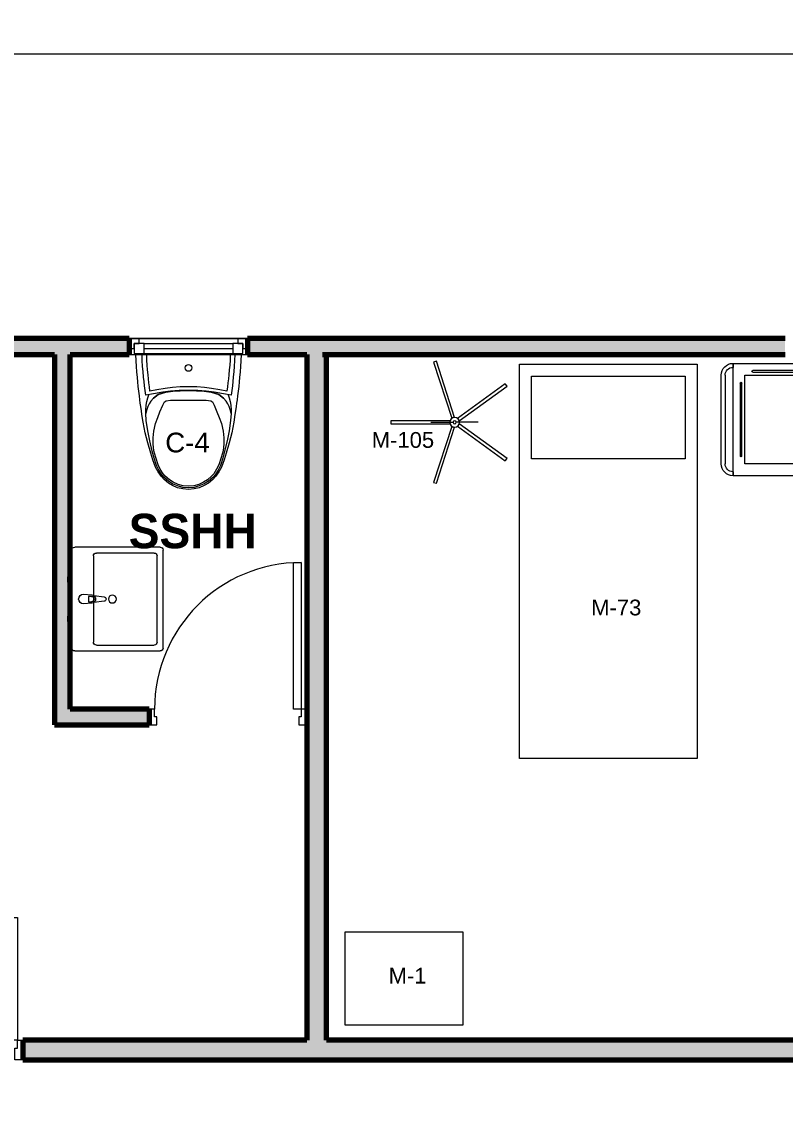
# Model space of a CAD drawing. Header units: metres. Extents: x 501.6 to 576.9, y -200.7 to -181.9.
# Drawn here: x 559.7 to 563.57, y -187.46 to -181.9 of the extents above; entities that cross this region are included whole.
import ezdxf
from ezdxf.enums import TextEntityAlignment as Align

# ---------------------------------------------------------------- set-up
doc = ezdxf.new("R2010")
doc.units = ezdxf.units.M
doc.header["$MEASUREMENT"] = 0
doc.set_wipeout_variables(frame=1)
doc.linetypes.add('Wipeout_Contour', pattern=[1, 0, -1])
for name, color, linetype in [('ARQ _ Cota - Parcial Exterior.Consultorio', 7, 'Continuous'), ('CER _ Estructura Metalica Tubo de FE LAC  21_2_X1_16_.Cerco', 7, 'Continuous'), ('EQP _ Sanitarios.Residencia', 7, 'Continuous'), ('Puertas ArchiCAD', 7, 'Continuous'), ('Structural - Bearing', 7, 'Continuous')]:
    doc.layers.add(name, color=color, linetype=linetype)
for name, color, linetype, lineweight, true_color in [('ARQ _ Cota - Parcial Exterior.Consultorio_Pluma_Nº__106', 171, 'Continuous', 15, 0xaaaaff), ('CER _ Estructura Metalica Tubo de FE LAC  21_2_X1_16_.Cerco_Pluma_Nº__75', 7, 'Continuous', 20, 0x405cbf), ('EQP _ Sanitarios.Residencia_Pluma_Nº__115', 7, 'Continuous', 13, 0xff66ff), ('EQUIPAMIENTO_Pluma_Nº__111', 7, 'Continuous', 15, 0xccccff), ('Interior - Furniture _Pluma_Nº__91', 171, 'Continuous', 13, 0xaaaaff), ('Structural - Bearing_Pluma_Nº__106', 171, 'Continuous', 15, 0xaaaaff), ('Ventanas ArchiCAD_Pluma_Nº__63', 7, 'Continuous', 20, 0xff9955)]:
    doc.layers.add(name, color=color, linetype=linetype, lineweight=lineweight, true_color=true_color)
for name, color, linetype, lineweight in [('ARQ _ Cota - Parcial Exterior.Consultorio_Pluma_Nº__15', 214, 'Continuous', 25), ('ARQ _ Cota - Parcial Exterior.Consultorio_Pluma_Nº__43', 5, 'Continuous', 0), ('Dibujo & Figuras_Pluma_Nº__15', 214, 'Continuous', 25), ('Puertas ArchiCAD_Pluma_Nº__2', 8, 'Continuous', 0), ('Puertas ArchiCAD_Pluma_Nº__23', 5, 'Continuous', 9), ('Puertas ArchiCAD_Pluma_Nº__27', 7, 'Continuous', 70), ('Puertas ArchiCAD_Pluma_Nº__3', 5, 'Continuous', 15), ('Structural - Bearing_Pluma_Nº__27', 7, 'Continuous', 70)]:
    doc.layers.add(name, color=color, linetype=linetype, lineweight=lineweight)
doc.layers.add('PDF2_Text', color=7, linetype='Continuous', true_color=0xff0080)
doc.styles.add('Estilo_Generado_1', font='swissel.ttf')
doc.styles.add('Estilo_Generado_2', font='GOTHICB.TTF')
doc.styles.add('PDF Arial', font='arial.ttf')
doc.dimstyles.new('Estilo_Generado__1', dxfattribs={"dimtxt": 0.2, "dimasz": 0.076, "dimexe": 0.18, "dimexo": 0.3, "dimgap": 0.09, "dimtad": 0, "dimtih": 1, "dimtoh": 1, "dimzin": 0, "dimdsep": 46, "dimtxsty": 'Estilo_Generado_2', "dimblk": 'ARROWHEAD_2', "dimblk1": 'ARROWHEAD_2', "dimblk2": 'ARROWHEAD_2', "dimcen": 0.09, "dimclrd": 171, "dimclre": 171, "dimclrt": 214, "dimazin": 0, "dimtfac": 1, "dimtdec": 4, "dimtmove": 0, "dimatfit": 3, "dimfxl": 1, "dimtolj": 1, "dimtzin": 0, "dimarcsym": 0})

# ---------------------------------------------------------------- blocks, each defined once
blk = doc.blocks.new('INODORO DE CERAMICA O LOZA VITRIFICADA DE TANQUE BAJO')
at = {"color": 254, "linetype": 'Wipeout_Contour', "lineweight": 0, "ltscale": 36.926827}
blk.add_wipeout([(0.5334, 0.6858), (0.5325, 0.6535), (0.5309, 0.6236), (0.5285, 0.597), (0.526, 0.5687), (0.5236, 0.5464), (0.5214, 0.5226), (0.519, 0.4991), (0.5158, 0.4754), (0.5131, 0.4552), (0.511, 0.4389), (0.5084, 0.4211), (0.5052, 0.3987), (0.5026, 0.3809), (0.4961, 0.3414), (0.4861, 0.2884), (0.4735, 0.2372), (0.4583, 0.1851), (0.4479, 0.1507), (0.4339, 0.1135), (0.4205, 0.0894), (0.4035, 0.0661), (0.3897, 0.0503), (0.3688, 0.0326), (0.3472, 0.0201), (0.3215, 0.0089), (0.2951, 0.0029), (0.2667, 0), (0.2383, 0.0029), (0.2119, 0.0089), (0.1862, 0.0201), (0.1646, 0.0326), (0.1437, 0.0503), (0.1299, 0.0661), (0.1129, 0.0894), (0.0995, 0.1135), (0.0855, 0.1507), (0.0751, 0.1851), (0.0599, 0.2372), (0.0473, 0.2884), (0.0373, 0.3414), (0.0308, 0.3809), (0.0282, 0.3987), (0.025, 0.4211), (0.0224, 0.4389), (0.0203, 0.4552), (0.0176, 0.4754), (0.0144, 0.4991), (0.012, 0.5226), (0.0098, 0.5464), (0.0074, 0.5687), (0.0049, 0.597), (0.0025, 0.6236), (0.0009, 0.6535), (0, 0.6858), (0.2667, 0.6858)], dxfattribs=at).dxf.layer = 'EQP _ Sanitarios.Residencia'
at = {"layer": 'EQP _ Sanitarios.Residencia_Pluma_Nº__115', "color": 211, "linetype": 'Continuous', "lineweight": 13, "true_color": 0xff66ff}
for p, q in [((0, 0.6858), (0.2667, 0.6858)), ((0.0009, 0.6535), (0, 0.6858)), ((0.2667, 0.6858), (0.5334, 0.6858)), ((0.5334, 0.6858), (0.5325, 0.6535)), ((0.0025, 0.6236), (0.0009, 0.6535)), ((0.0049, 0.597), (0.0025, 0.6236)), ((0.5309, 0.6236), (0.5285, 0.597)), ((0.5325, 0.6535), (0.5309, 0.6236)), ((0.0074, 0.5687), (0.0049, 0.597)), ((0.0098, 0.5464), (0.0074, 0.5687)), ((0.526, 0.5687), (0.5236, 0.5464)), ((0.5285, 0.597), (0.526, 0.5687)), ((0.012, 0.5226), (0.0098, 0.5464)), ((0.0144, 0.4991), (0.012, 0.5226)), ((0.5214, 0.5226), (0.519, 0.4991)), ((0.5236, 0.5464), (0.5214, 0.5226)), ((0.0176, 0.4754), (0.0144, 0.4991)), ((0.0203, 0.4552), (0.0176, 0.4754)), ((0.0224, 0.4389), (0.0203, 0.4552)), ((0.5131, 0.4552), (0.511, 0.4389)), ((0.5158, 0.4754), (0.5131, 0.4552)), ((0.519, 0.4991), (0.5158, 0.4754)), ((0.025, 0.4211), (0.0224, 0.4389)), ((0.0282, 0.3987), (0.025, 0.4211)), ((0.0308, 0.3809), (0.0282, 0.3987)), ((0.5052, 0.3987), (0.5026, 0.3809)), ((0.5084, 0.4211), (0.5052, 0.3987)), ((0.511, 0.4389), (0.5084, 0.4211)), ((0.0373, 0.3414), (0.0308, 0.3809)), ((0.0473, 0.2884), (0.0373, 0.3414)), ((0.4961, 0.3414), (0.4861, 0.2884)), ((0.5026, 0.3809), (0.4961, 0.3414)), ((0.0599, 0.2372), (0.0473, 0.2884)), ((0.4861, 0.2884), (0.4735, 0.2372)), ((0.0751, 0.1851), (0.0599, 0.2372)), ((0.4735, 0.2372), (0.4583, 0.1851)), ((0.0855, 0.1507), (0.0751, 0.1851)), ((0.4583, 0.1851), (0.4479, 0.1507)), ((0.0995, 0.1135), (0.0855, 0.1507)), ((0.1129, 0.0894), (0.0995, 0.1135)), ((0.4339, 0.1135), (0.4205, 0.0894)), ((0.4479, 0.1507), (0.4339, 0.1135)), ((0.1299, 0.0661), (0.1129, 0.0894)), ((0.1437, 0.0503), (0.1299, 0.0661)), ((0.4035, 0.0661), (0.3897, 0.0503)), ((0.4205, 0.0894), (0.4035, 0.0661)), ((0.1646, 0.0326), (0.1437, 0.0503)), ((0.1862, 0.0201), (0.1646, 0.0326)), ((0.2119, 0.0089), (0.1862, 0.0201)), ((0.2383, 0.0029), (0.2119, 0.0089)), ((0.2667, 0), (0.2383, 0.0029)), ((0.2951, 0.0029), (0.2667, 0)), ((0.3215, 0.0089), (0.2951, 0.0029)), ((0.3472, 0.0201), (0.3215, 0.0089)), ((0.3688, 0.0326), (0.3472, 0.0201)), ((0.3897, 0.0503), (0.3688, 0.0326))]:
    blk.add_line(p, q, dxfattribs=at)
at = {"color": 254, "linetype": 'Wipeout_Contour', "lineweight": 0, "ltscale": 31.805276}
blk.add_wipeout([(0.308, 0.5015), (0.346, 0.4985), (0.3813, 0.494), (0.4201, 0.4828), (0.4438, 0.4644), (0.4572, 0.4489), (0.4658, 0.4358), (0.4732, 0.421), (0.4797, 0.4018), (0.4829, 0.3861), (0.4806, 0.3506), (0.4724, 0.2976), (0.4626, 0.2464), (0.45, 0.1943), (0.4406, 0.1599), (0.4285, 0.1227), (0.4166, 0.0985), (0.4017, 0.0753), (0.3897, 0.0613), (0.3681, 0.0418), (0.3472, 0.0292), (0.3215, 0.0181), (0.2951, 0.0106), (0.2667, 0.0092), (0.2383, 0.0106), (0.2119, 0.0181), (0.1862, 0.0292), (0.1653, 0.0418), (0.1437, 0.0613), (0.1317, 0.0753), (0.1168, 0.0985), (0.1049, 0.1227), (0.0928, 0.1599), (0.0834, 0.1943), (0.0708, 0.2464), (0.061, 0.2976), (0.0528, 0.3506), (0.0505, 0.3861), (0.0537, 0.4018), (0.0602, 0.421), (0.0676, 0.4358), (0.0762, 0.4489), (0.0896, 0.4644), (0.1133, 0.4828), (0.1521, 0.494), (0.1874, 0.4985), (0.2254, 0.5015), (0.2667, 0.5023)], dxfattribs=at).dxf.layer = 'EQP _ Sanitarios.Residencia'
at = {"layer": 'EQP _ Sanitarios.Residencia_Pluma_Nº__115', "color": 211, "linetype": 'Continuous', "lineweight": 13, "true_color": 0xff66ff}
for p, q in [((0.1874, 0.4985), (0.2254, 0.5015)), ((0.2254, 0.5015), (0.2667, 0.5023)), ((0.2667, 0.5023), (0.308, 0.5015)), ((0.308, 0.5015), (0.346, 0.4985)), ((0.0676, 0.4358), (0.0762, 0.4489)), ((0.0762, 0.4489), (0.0896, 0.4644)), ((0.0896, 0.4644), (0.1133, 0.4828)), ((0.1133, 0.4828), (0.1521, 0.494)), ((0.1521, 0.494), (0.1874, 0.4985)), ((0.346, 0.4985), (0.3813, 0.494)), ((0.3813, 0.494), (0.4201, 0.4828)), ((0.4201, 0.4828), (0.4438, 0.4644)), ((0.4438, 0.4644), (0.4572, 0.4489)), ((0.4572, 0.4489), (0.4658, 0.4358)), ((0.0505, 0.3861), (0.0537, 0.4018)), ((0.0537, 0.4018), (0.0602, 0.421)), ((0.0602, 0.421), (0.0676, 0.4358)), ((0.4658, 0.4358), (0.4732, 0.421)), ((0.4732, 0.421), (0.4797, 0.4018)), ((0.4797, 0.4018), (0.4829, 0.3861)), ((0.0528, 0.3506), (0.0505, 0.3861)), ((0.061, 0.2976), (0.0528, 0.3506)), ((0.4806, 0.3506), (0.4724, 0.2976)), ((0.4829, 0.3861), (0.4806, 0.3506)), ((0.0708, 0.2464), (0.061, 0.2976)), ((0.4724, 0.2976), (0.4626, 0.2464)), ((0.0834, 0.1943), (0.0708, 0.2464)), ((0.4626, 0.2464), (0.45, 0.1943)), ((0.0928, 0.1599), (0.0834, 0.1943)), ((0.45, 0.1943), (0.4406, 0.1599)), ((0.1049, 0.1227), (0.0928, 0.1599)), ((0.1168, 0.0985), (0.1049, 0.1227)), ((0.4285, 0.1227), (0.4166, 0.0985)), ((0.4406, 0.1599), (0.4285, 0.1227)), ((0.1317, 0.0753), (0.1168, 0.0985)), ((0.1437, 0.0613), (0.1317, 0.0753)), ((0.1653, 0.0418), (0.1437, 0.0613)), ((0.3897, 0.0613), (0.3681, 0.0418)), ((0.4017, 0.0753), (0.3897, 0.0613)), ((0.4166, 0.0985), (0.4017, 0.0753)), ((0.1862, 0.0292), (0.1653, 0.0418)), ((0.2119, 0.0181), (0.1862, 0.0292)), ((0.2383, 0.0106), (0.2119, 0.0181)), ((0.2667, 0.0092), (0.2383, 0.0106)), ((0.2951, 0.0106), (0.2667, 0.0092)), ((0.3215, 0.0181), (0.2951, 0.0106)), ((0.3472, 0.0292), (0.3215, 0.0181)), ((0.3681, 0.0418), (0.3472, 0.0292))]:
    blk.add_line(p, q, dxfattribs=at)
at = {"color": 254, "linetype": 'Wipeout_Contour', "lineweight": 0, "ltscale": 25.740021}
blk.add_wipeout([(0.357, 0.4532), (0.3805, 0.4508), (0.3885, 0.4453), (0.397, 0.4276), (0.4113, 0.3938), (0.4227, 0.3654), (0.4337, 0.3351), (0.4429, 0.2969), (0.4462, 0.2627), (0.4458, 0.232), (0.4423, 0.1966), (0.4329, 0.1625), (0.4211, 0.1261), (0.4097, 0.103), (0.3954, 0.0806), (0.3841, 0.0675), (0.3635, 0.0489), (0.3437, 0.037), (0.319, 0.0262), (0.2939, 0.0191), (0.2667, 0.0178), (0.2395, 0.0191), (0.2144, 0.0262), (0.1897, 0.037), (0.1699, 0.0489), (0.1493, 0.0675), (0.138, 0.0806), (0.1237, 0.103), (0.1123, 0.1261), (0.1005, 0.1625), (0.0911, 0.1966), (0.0876, 0.232), (0.0872, 0.2627), (0.0905, 0.2969), (0.0997, 0.3351), (0.1107, 0.3654), (0.1221, 0.3938), (0.1364, 0.4276), (0.1449, 0.4453), (0.1529, 0.4508), (0.1764, 0.4532), (0.2667, 0.4532)], dxfattribs=at).dxf.layer = 'EQP _ Sanitarios.Residencia'
at = {"layer": 'EQP _ Sanitarios.Residencia_Pluma_Nº__115', "color": 211, "linetype": 'Continuous', "lineweight": 13, "true_color": 0xff66ff}
for p, q in [((0.1364, 0.4276), (0.1449, 0.4453)), ((0.1449, 0.4453), (0.1529, 0.4508)), ((0.1529, 0.4508), (0.1764, 0.4532)), ((0.1764, 0.4532), (0.2667, 0.4532)), ((0.2667, 0.4532), (0.357, 0.4532)), ((0.357, 0.4532), (0.3805, 0.4508)), ((0.3805, 0.4508), (0.3885, 0.4453)), ((0.3885, 0.4453), (0.397, 0.4276)), ((0.1107, 0.3654), (0.1221, 0.3938)), ((0.1221, 0.3938), (0.1364, 0.4276)), ((0.397, 0.4276), (0.4113, 0.3938)), ((0.4113, 0.3938), (0.4227, 0.3654)), ((0.0905, 0.2969), (0.0997, 0.3351)), ((0.0997, 0.3351), (0.1107, 0.3654)), ((0.4227, 0.3654), (0.4337, 0.3351)), ((0.4337, 0.3351), (0.4429, 0.2969)), ((0.0872, 0.2627), (0.0905, 0.2969)), ((0.4429, 0.2969), (0.4462, 0.2627)), ((0.0876, 0.232), (0.0872, 0.2627)), ((0.0911, 0.1966), (0.0876, 0.232)), ((0.4458, 0.232), (0.4423, 0.1966)), ((0.4462, 0.2627), (0.4458, 0.232)), ((0.1005, 0.1625), (0.0911, 0.1966)), ((0.4423, 0.1966), (0.4329, 0.1625)), ((0.1123, 0.1261), (0.1005, 0.1625)), ((0.1237, 0.103), (0.1123, 0.1261)), ((0.4211, 0.1261), (0.4097, 0.103)), ((0.4329, 0.1625), (0.4211, 0.1261)), ((0.138, 0.0806), (0.1237, 0.103)), ((0.1493, 0.0675), (0.138, 0.0806)), ((0.1699, 0.0489), (0.1493, 0.0675)), ((0.3841, 0.0675), (0.3635, 0.0489)), ((0.3954, 0.0806), (0.3841, 0.0675)), ((0.4097, 0.103), (0.3954, 0.0806)), ((0.1897, 0.037), (0.1699, 0.0489)), ((0.2144, 0.0262), (0.1897, 0.037)), ((0.2395, 0.0191), (0.2144, 0.0262)), ((0.2667, 0.0178), (0.2395, 0.0191)), ((0.2939, 0.0191), (0.2667, 0.0178)), ((0.319, 0.0262), (0.2939, 0.0191)), ((0.3437, 0.037), (0.319, 0.0262)), ((0.3635, 0.0489), (0.3437, 0.037))]:
    blk.add_line(p, q, dxfattribs=at)
at = {"layer": 'EQP _ Sanitarios.Residencia_Pluma_Nº__115', "color": 211, "linetype": 'Continuous', "lineweight": 13, "true_color": 0xff66ff, "style": 'Estilo_Generado_1'}
blk.add_attdef('DUMMY_19', text='', height=0.1, dxfattribs=at).set_placement((0.2616, 0.2387), align=Align.MIDDLE_CENTER)
at = {"color": 254, "linetype": 'Wipeout_Contour', "lineweight": 0, "ltscale": 28.372607}
blk.add_wipeout([(0.05, 0.4044), (0.0518, 0.4281), (0.0552, 0.4475), (0.0603, 0.4657), (0.0694, 0.489), (0.1052, 0.4953), (0.1481, 0.5026), (0.1845, 0.5077), (0.2239, 0.5109), (0.2667, 0.5121), (0.3095, 0.5109), (0.3489, 0.5077), (0.3853, 0.5026), (0.4282, 0.4953), (0.464, 0.489), (0.4731, 0.4657), (0.4782, 0.4475), (0.4816, 0.4281), (0.4834, 0.4044), (0.4829, 0.3861), (0.4797, 0.4018), (0.4732, 0.421), (0.4658, 0.4358), (0.4572, 0.4489), (0.4438, 0.4644), (0.4201, 0.4828), (0.3813, 0.494), (0.346, 0.4985), (0.308, 0.5015), (0.2667, 0.5023), (0.2254, 0.5015), (0.1874, 0.4985), (0.1521, 0.494), (0.1133, 0.4828), (0.0896, 0.4644), (0.0762, 0.4489), (0.0676, 0.4358), (0.0602, 0.421), (0.0537, 0.4018), (0.0505, 0.3861)], dxfattribs=at).dxf.layer = 'EQP _ Sanitarios.Residencia'
at = {"layer": 'EQP _ Sanitarios.Residencia_Pluma_Nº__115', "color": 211, "linetype": 'Continuous', "lineweight": 13, "true_color": 0xff66ff}
for p, q in [((0.1052, 0.4953), (0.1481, 0.5026)), ((0.1481, 0.5026), (0.1845, 0.5077)), ((0.1845, 0.5077), (0.2239, 0.5109)), ((0.2254, 0.5015), (0.1874, 0.4985)), ((0.2239, 0.5109), (0.2667, 0.5121)), ((0.2667, 0.5023), (0.2254, 0.5015)), ((0.2667, 0.5121), (0.3095, 0.5109)), ((0.308, 0.5015), (0.2667, 0.5023)), ((0.346, 0.4985), (0.308, 0.5015)), ((0.3095, 0.5109), (0.3489, 0.5077)), ((0.3489, 0.5077), (0.3853, 0.5026)), ((0.3853, 0.5026), (0.4282, 0.4953)), ((0.0518, 0.4281), (0.0552, 0.4475)), ((0.0552, 0.4475), (0.0603, 0.4657)), ((0.0603, 0.4657), (0.0694, 0.489)), ((0.0762, 0.4489), (0.0676, 0.4358)), ((0.0694, 0.489), (0.1052, 0.4953)), ((0.0896, 0.4644), (0.0762, 0.4489)), ((0.1133, 0.4828), (0.0896, 0.4644)), ((0.1521, 0.494), (0.1133, 0.4828)), ((0.1874, 0.4985), (0.1521, 0.494)), ((0.3813, 0.494), (0.346, 0.4985)), ((0.4201, 0.4828), (0.3813, 0.494)), ((0.4438, 0.4644), (0.4201, 0.4828)), ((0.4282, 0.4953), (0.464, 0.489)), ((0.4572, 0.4489), (0.4438, 0.4644)), ((0.4658, 0.4358), (0.4572, 0.4489)), ((0.464, 0.489), (0.4731, 0.4657)), ((0.4731, 0.4657), (0.4782, 0.4475)), ((0.4782, 0.4475), (0.4816, 0.4281)), ((0.05, 0.4044), (0.0518, 0.4281)), ((0.0505, 0.3861), (0.05, 0.4044)), ((0.0537, 0.4018), (0.0505, 0.3861)), ((0.0602, 0.421), (0.0537, 0.4018)), ((0.0676, 0.4358), (0.0602, 0.421)), ((0.4732, 0.421), (0.4658, 0.4358)), ((0.4797, 0.4018), (0.4732, 0.421)), ((0.4829, 0.3861), (0.4797, 0.4018)), ((0.4816, 0.4281), (0.4834, 0.4044)), ((0.4834, 0.4044), (0.4829, 0.3861))]:
    blk.add_line(p, q, dxfattribs=at)
at = {"color": 254, "linetype": 'Wipeout_Contour', "lineweight": 0, "ltscale": 16.461337}
blk.add_wipeout([(0.5018, 0.6858), (0.5009, 0.6542), (0.4993, 0.6248), (0.4968, 0.5987), (0.4942, 0.5708), (0.4917, 0.5489), (0.4895, 0.5255), (0.487, 0.5024), (0.4837, 0.4791), (0.4444, 0.4857), (0.3972, 0.4935), (0.3571, 0.4988), (0.3138, 0.5022), (0.2667, 0.5034), (0.2196, 0.5022), (0.1763, 0.4988), (0.1362, 0.4935), (0.089, 0.4857), (0.0497, 0.4791), (0.0464, 0.5024), (0.0439, 0.5255), (0.0417, 0.5489), (0.0392, 0.5708), (0.0366, 0.5987), (0.0341, 0.6248), (0.0325, 0.6542), (0.0316, 0.6858), (0.2667, 0.6858)], dxfattribs=at).dxf.layer = 'EQP _ Sanitarios.Residencia'
at = {"layer": 'EQP _ Sanitarios.Residencia_Pluma_Nº__115', "color": 211, "linetype": 'Continuous', "lineweight": 13, "true_color": 0xff66ff}
for p, q in [((0.0316, 0.6858), (0.2667, 0.6858)), ((0.0325, 0.6542), (0.0316, 0.6858)), ((0.2667, 0.6858), (0.5018, 0.6858)), ((0.5018, 0.6858), (0.5009, 0.6542)), ((0.0341, 0.6248), (0.0325, 0.6542)), ((0.0366, 0.5987), (0.0341, 0.6248)), ((0.4993, 0.6248), (0.4968, 0.5987)), ((0.5009, 0.6542), (0.4993, 0.6248)), ((0.0392, 0.5708), (0.0366, 0.5987)), ((0.0417, 0.5489), (0.0392, 0.5708)), ((0.4942, 0.5708), (0.4917, 0.5489)), ((0.4968, 0.5987), (0.4942, 0.5708)), ((0.0439, 0.5255), (0.0417, 0.5489)), ((0.0464, 0.5024), (0.0439, 0.5255)), ((0.0497, 0.4791), (0.0464, 0.5024)), ((0.2196, 0.5022), (0.1763, 0.4988)), ((0.2667, 0.5034), (0.2196, 0.5022)), ((0.3138, 0.5022), (0.2667, 0.5034)), ((0.3571, 0.4988), (0.3138, 0.5022)), ((0.487, 0.5024), (0.4837, 0.4791)), ((0.4895, 0.5255), (0.487, 0.5024)), ((0.4917, 0.5489), (0.4895, 0.5255)), ((0.089, 0.4857), (0.0497, 0.4791)), ((0.1362, 0.4935), (0.089, 0.4857)), ((0.1763, 0.4988), (0.1362, 0.4935)), ((0.3972, 0.4935), (0.3571, 0.4988)), ((0.4444, 0.4857), (0.3972, 0.4935)), ((0.4837, 0.4791), (0.4444, 0.4857))]:
    blk.add_line(p, q, dxfattribs=at)
at = {"color": 254, "linetype": 'Wipeout_Contour', "lineweight": 0, "ltscale": 16.726648}
blk.add_wipeout([(0.4783, 0.6858), (0.4775, 0.6573), (0.476, 0.6309), (0.4738, 0.6074), (0.4714, 0.5823), (0.4692, 0.5626), (0.4672, 0.5415), (0.465, 0.5207), (0.462, 0.4998), (0.4266, 0.5057), (0.3841, 0.5127), (0.3481, 0.5175), (0.3091, 0.5206), (0.2667, 0.5217), (0.2243, 0.5206), (0.1853, 0.5175), (0.1493, 0.5127), (0.1068, 0.5057), (0.0714, 0.4998), (0.0684, 0.5207), (0.0662, 0.5415), (0.0642, 0.5626), (0.062, 0.5823), (0.0596, 0.6074), (0.0574, 0.6309), (0.0559, 0.6573), (0.0551, 0.6858), (0.2667, 0.6858)], dxfattribs=at).dxf.layer = 'EQP _ Sanitarios.Residencia'
at = {"layer": 'EQP _ Sanitarios.Residencia_Pluma_Nº__115', "color": 211, "linetype": 'Continuous', "lineweight": 13, "true_color": 0xff66ff}
for p, q in [((0.0551, 0.6858), (0.2667, 0.6858)), ((0.0559, 0.6573), (0.0551, 0.6858)), ((0.2667, 0.6858), (0.4783, 0.6858)), ((0.4783, 0.6858), (0.4775, 0.6573)), ((0.0574, 0.6309), (0.0559, 0.6573)), ((0.0596, 0.6074), (0.0574, 0.6309)), ((0.476, 0.6309), (0.4738, 0.6074)), ((0.4775, 0.6573), (0.476, 0.6309)), ((0.062, 0.5823), (0.0596, 0.6074)), ((0.0642, 0.5626), (0.062, 0.5823)), ((0.0662, 0.5415), (0.0642, 0.5626)), ((0.4692, 0.5626), (0.4672, 0.5415)), ((0.4714, 0.5823), (0.4692, 0.5626)), ((0.4738, 0.6074), (0.4714, 0.5823)), ((0.0684, 0.5207), (0.0662, 0.5415)), ((0.0714, 0.4998), (0.0684, 0.5207)), ((0.1068, 0.5057), (0.0714, 0.4998)), ((0.1493, 0.5127), (0.1068, 0.5057)), ((0.1853, 0.5175), (0.1493, 0.5127)), ((0.2243, 0.5206), (0.1853, 0.5175)), ((0.2667, 0.5217), (0.2243, 0.5206)), ((0.3091, 0.5206), (0.2667, 0.5217)), ((0.3481, 0.5175), (0.3091, 0.5206)), ((0.3841, 0.5127), (0.3481, 0.5175)), ((0.4266, 0.5057), (0.3841, 0.5127)), ((0.462, 0.4998), (0.4266, 0.5057)), ((0.465, 0.5207), (0.462, 0.4998)), ((0.4672, 0.5415), (0.465, 0.5207))]:
    blk.add_line(p, q, dxfattribs=at)
blk.add_circle((0.2667, 0.6172), 0.0171, dxfattribs=at)
blk = doc.blocks.new('Muro_20', base_point=(575.7584, -183.5087))
at = {"layer": 'Structural - Bearing_Pluma_Nº__106', "linetype": 'Continuous', "lineweight": 0, "true_color": 0xbfbffe}
blk.add_hatch(color=254, dxfattribs=at).paths.add_polyline_path([(563.5749, -183.5087), (561.2284, -183.5087), (561.2284, -183.5887), (563.5749, -183.5887), (563.5749, -183.5387)])
at = {"layer": 'Structural - Bearing_Pluma_Nº__27', "color": 7, "linetype": 'Continuous', "lineweight": 70, "flags": 128}
for points in [[(563.5749, -183.5087), (561.2284, -183.5087)], [(561.2284, -183.5887), (563.5749, -183.5887)]]:
    blk.add_lwpolyline(points, dxfattribs=at)
blk = doc.blocks.new('Window 16')
at = {"layer": 'Ventanas ArchiCAD_Pluma_Nº__63', "color": 21, "linetype": 'Continuous', "lineweight": 20, "true_color": 0xff9955}
for p, q in [((-0.3, 0), (0.3, 0)), ((-0.25, 0), (-0.3, 0)), ((-0.3, 0), (-0.3, -0.05)), ((-0.25, -0.025), (-0.25, 0)), ((0.25, 0), (-0.25, 0)), ((0.3, 0), (0.25, 0)), ((0.25, 0), (0.25, -0.025)), ((0.3, 0), (0.3, -0.05)), ((-0.3, -0.05), (-0.275, -0.05)), ((-0.275, -0.05), (-0.275, -0.025)), ((-0.275, -0.025), (-0.25, -0.025)), ((-0.225, -0.025), (-0.275, -0.025)), ((-0.275, -0.025), (-0.275, -0.075)), ((-0.225, -0.025), (0.225, -0.025)), ((-0.225, -0.075), (-0.225, -0.025)), ((-0.225, -0.05), (0.225, -0.05)), ((0.275, -0.025), (0.225, -0.025)), ((0.225, -0.025), (0.225, -0.075)), ((0.25, -0.025), (0.275, -0.025)), ((0.275, -0.025), (0.275, -0.05)), ((0.275, -0.075), (0.275, -0.025)), ((0.275, -0.05), (0.3, -0.05)), ((-0.3, -0.08), (0.3, -0.08)), ((-0.275, -0.075), (-0.225, -0.075)), ((-0.225, -0.075), (0.225, -0.075)), ((-0.225, -0.075), (0.225, -0.075)), ((0.225, -0.075), (0.275, -0.075))]:
    blk.add_line(p, q, dxfattribs=at)
blk = doc.blocks.new('Muro_21', base_point=(561.2284, -183.5087))
at = {"layer": 'Structural - Bearing_Pluma_Nº__106', "linetype": 'Continuous', "lineweight": 0, "true_color": 0xbfbffe}
for points in [[(559.8684, -183.5087), (559.8684, -183.5887), (560.2484, -183.5887), (560.2484, -183.5587), (560.2484, -183.5087)], [(560.8484, -183.5087), (560.8484, -183.5587), (560.8484, -183.5887), (561.2284, -183.5887), (561.2284, -183.5087)]]:
    blk.add_hatch(color=254, dxfattribs=at).paths.add_polyline_path(points)
at = {"layer": 'Structural - Bearing_Pluma_Nº__27', "color": 7, "linetype": 'Continuous', "lineweight": 70}
for p, q in [((560.2484, -183.5087), (560.2484, -183.5587)), ((560.8484, -183.5087), (560.8484, -183.5587)), ((560.2484, -183.5587), (560.2484, -183.5887)), ((560.8484, -183.5587), (560.8484, -183.5887))]:
    blk.add_line(p, q, dxfattribs=at)
at = {"layer": 'Structural - Bearing_Pluma_Nº__27', "color": 7, "linetype": 'Continuous', "lineweight": 70, "flags": 128}
for points in [[(560.2484, -183.5087), (559.8684, -183.5087)], [(561.2284, -183.5087), (560.8484, -183.5087)], [(559.9484, -183.5887), (560.2484, -183.5887)], [(560.8484, -183.5887), (561.1484, -183.5887)]]:
    blk.add_lwpolyline(points, dxfattribs=at)
at = {"layer": 'Ventanas ArchiCAD_Pluma_Nº__63', "color": 21, "linetype": 'Continuous', "lineweight": 20, "true_color": 0xff9955}
blk.add_blockref('Window 16', (560.5484, -183.5087), dxfattribs=at)
blk = doc.blocks.new('Double Door 16_3')
at = {"layer": 'Puertas ArchiCAD_Pluma_Nº__2', "color": 8, "linetype": 'Continuous', "lineweight": 0}
for centre, start, end in [((-0.622, 0), 0, 90), ((0.622, 0), 90, 180)]:
    blk.add_arc(centre, 0.622, start, end, dxfattribs=at)
at = {"layer": 'Puertas ArchiCAD_Pluma_Nº__23', "color": 5, "linetype": 'Continuous', "lineweight": 9}
for p, q in [((-0.622, 0), (-0.65, 0)), ((-0.65, 0), (-0.65, -0.1)), ((-0.622, -0.04), (-0.622, 0)), ((0.65, 0), (0.622, 0)), ((0.622, 0), (0.622, -0.04)), ((0.65, -0.1), (0.65, 0)), ((-0.61, -0.04), (-0.622, -0.04)), ((-0.61, -0.1), (-0.61, -0.04)), ((0.622, -0.04), (0.61, -0.04)), ((0.61, -0.04), (0.61, -0.1)), ((-0.65, -0.1), (-0.61, -0.1)), ((0.61, -0.1), (0.65, -0.1))]:
    blk.add_line(p, q, dxfattribs=at)
at = {"layer": 'Puertas ArchiCAD_Pluma_Nº__27', "color": 7, "linetype": 'Continuous', "lineweight": 70}
for p, q in [((-0.65, 0), (-0.65, -0.1)), ((0.65, 0), (0.65, -0.1))]:
    blk.add_line(p, q, dxfattribs=at)
at = {"layer": 'Puertas ArchiCAD_Pluma_Nº__3', "color": 5, "linetype": 'Continuous', "lineweight": 15}
for p, q in [((-0.622, 0.622), (-0.622, 0)), ((-0.582, 0.622), (-0.622, 0.622)), ((-0.582, 0), (-0.582, 0.622)), ((0.582, 0), (0.582, 0.622)), ((0.582, 0.622), (0.622, 0.622)), ((0.622, 0.622), (0.622, 0)), ((-0.622, 0), (-0.582, 0)), ((0.622, 0), (0.582, 0))]:
    blk.add_line(p, q, dxfattribs=at)
blk = doc.blocks.new('Muro_23', base_point=(554.1484, -187.1687))
at = {"layer": 'Structural - Bearing_Pluma_Nº__106', "linetype": 'Continuous', "lineweight": 0, "true_color": 0xbfbffe}
blk.add_hatch(color=254, dxfattribs=at).paths.add_polyline_path([(559.7084, -187.0687), (559.7084, -187.1687), (566.6684, -187.1687), (566.6684, -187.0687)])
at = {"layer": 'Structural - Bearing_Pluma_Nº__27', "color": 7, "linetype": 'Continuous', "lineweight": 70}
blk.add_line((559.7084, -187.0687), (559.7084, -187.1687), dxfattribs=at)
at = {"layer": 'Structural - Bearing_Pluma_Nº__27', "color": 7, "linetype": 'Continuous', "lineweight": 70, "flags": 128}
for points in [[(561.1484, -187.0687), (559.7084, -187.0687)], [(566.6684, -187.0687), (561.2484, -187.0687)], [(559.7084, -187.1687), (566.6684, -187.1687)]]:
    blk.add_lwpolyline(points, dxfattribs=at)
at = {"layer": 'Puertas ArchiCAD', "color": 21, "linetype": 'Continuous', "lineweight": 20, "true_color": 0xff9955, "xscale": -1}
blk.add_blockref('Double Door 16_3', (559.0584, -187.0687), dxfattribs=at)
blk = doc.blocks.new('Muro_28', base_point=(561.1484, -183.5087))
at = {"layer": 'Structural - Bearing_Pluma_Nº__106', "linetype": 'Continuous', "lineweight": 0, "true_color": 0xbfbffe}
blk.add_hatch(color=254, dxfattribs=at).paths.add_polyline_path([(561.1484, -183.5887), (561.1484, -187.0687), (561.2484, -187.0687), (561.2484, -183.5887)])
at = {"layer": 'Structural - Bearing_Pluma_Nº__27', "color": 7, "linetype": 'Continuous', "lineweight": 70, "flags": 128}
for points in [[(561.1484, -183.5887), (561.1484, -185.3887)], [(561.2484, -187.0687), (561.2484, -183.5887)], [(561.1484, -185.4687), (561.1484, -187.0687)]]:
    blk.add_lwpolyline(points, dxfattribs=at)
blk = doc.blocks.new('Window 16_2')
at = {"layer": 'Ventanas ArchiCAD_Pluma_Nº__63', "color": 21, "linetype": 'Continuous', "lineweight": 20, "true_color": 0xff9955}
for p, q in [((-0.75, 0), (0.75, 0)), ((-0.7, 0), (-0.75, 0)), ((-0.75, 0), (-0.75, -0.05)), ((-0.7, -0.025), (-0.7, 0)), ((0.7, 0), (-0.7, 0)), ((0.75, 0), (0.7, 0)), ((0.7, 0), (0.7, -0.025)), ((0.75, 0), (0.75, -0.05)), ((-0.75, -0.05), (-0.725, -0.05)), ((-0.725, -0.05), (-0.725, -0.025)), ((-0.725, -0.025), (-0.7, -0.025)), ((-0.675, -0.025), (-0.725, -0.025)), ((-0.725, -0.025), (-0.725, -0.075)), ((-0.675, -0.025), (0.675, -0.025)), ((-0.675, -0.075), (-0.675, -0.025)), ((-0.675, -0.05), (0.675, -0.05)), ((0.725, -0.025), (0.675, -0.025)), ((0.675, -0.025), (0.675, -0.075)), ((0.7, -0.025), (0.725, -0.025)), ((0.725, -0.025), (0.725, -0.05)), ((0.725, -0.075), (0.725, -0.025)), ((0.725, -0.05), (0.75, -0.05)), ((-0.75, -0.08), (0.75, -0.08)), ((-0.725, -0.075), (-0.675, -0.075)), ((-0.675, -0.075), (0.675, -0.075)), ((-0.675, -0.075), (0.675, -0.075)), ((0.675, -0.075), (0.725, -0.075))]:
    blk.add_line(p, q, dxfattribs=at)
blk = doc.blocks.new('Muro_29', base_point=(559.8684, -183.5087))
at = {"layer": 'Structural - Bearing_Pluma_Nº__106', "linetype": 'Continuous', "lineweight": 0, "true_color": 0xbfbffe}
for points in [[(555.0484, -183.5087), (554.2284, -183.5087), (554.2284, -183.5887), (555.0484, -183.5887), (555.0484, -183.5387)], [(557.5484, -183.5087), (556.5484, -183.5087), (556.5484, -183.5387), (556.5484, -183.5887), (557.5484, -183.5887), (557.5484, -183.5387)], [(559.8684, -183.5087), (559.0484, -183.5087), (559.0484, -183.5387), (559.0484, -183.5887), (559.8684, -183.5887)]]:
    blk.add_hatch(color=254, dxfattribs=at).paths.add_polyline_path(points)
at = {"layer": 'Structural - Bearing_Pluma_Nº__27', "color": 7, "linetype": 'Continuous', "lineweight": 70}
for p, q in [((555.0484, -183.5387), (555.0484, -183.5087)), ((556.5484, -183.5387), (556.5484, -183.5087)), ((557.5484, -183.5387), (557.5484, -183.5087)), ((559.0484, -183.5387), (559.0484, -183.5087)), ((555.0484, -183.5887), (555.0484, -183.5387)), ((556.5484, -183.5887), (556.5484, -183.5387)), ((557.5484, -183.5887), (557.5484, -183.5387)), ((559.0484, -183.5887), (559.0484, -183.5387))]:
    blk.add_line(p, q, dxfattribs=at)
at = {"layer": 'Structural - Bearing_Pluma_Nº__27', "color": 7, "linetype": 'Continuous', "lineweight": 70, "flags": 128}
for points in [[(555.0484, -183.5087), (554.2284, -183.5087)], [(557.5484, -183.5087), (556.5484, -183.5087)], [(559.8684, -183.5087), (559.0484, -183.5087)], [(554.2284, -183.5887), (555.0484, -183.5887)], [(556.5484, -183.5887), (557.5484, -183.5887)], [(559.0484, -183.5887), (559.8684, -183.5887)]]:
    blk.add_lwpolyline(points, dxfattribs=at)
at = {"layer": 'Ventanas ArchiCAD_Pluma_Nº__63', "color": 21, "linetype": 'Continuous', "lineweight": 20, "true_color": 0xff9955, "xscale": -1, "rotation": 180}
for p in [(555.7984, -183.5887), (558.2984, -183.5887)]:
    blk.add_blockref('Window 16_2', p, dxfattribs=at)
blk = doc.blocks.new('Door with Transom 16_4')
at = {"layer": 'Puertas ArchiCAD_Pluma_Nº__2', "color": 8, "linetype": 'Continuous', "lineweight": 0}
blk.add_arc((0.372, 0), 0.744, 90, 180, dxfattribs=at)
at = {"layer": 'Puertas ArchiCAD_Pluma_Nº__23', "color": 5, "linetype": 'Continuous', "lineweight": 9}
for p, q in [((-0.372, 0), (-0.4, 0)), ((-0.4, 0), (-0.4, -0.08)), ((-0.372, -0.04), (-0.372, 0)), ((0.4, 0), (0.372, 0)), ((0.372, 0), (0.372, -0.04)), ((0.4, -0.08), (0.4, 0)), ((-0.36, -0.04), (-0.372, -0.04)), ((-0.36, -0.08), (-0.36, -0.04)), ((0.372, -0.04), (0.36, -0.04)), ((0.36, -0.04), (0.36, -0.08)), ((-0.4, -0.08), (-0.36, -0.08)), ((0.36, -0.08), (0.4, -0.08))]:
    blk.add_line(p, q, dxfattribs=at)
at = {"layer": 'Puertas ArchiCAD_Pluma_Nº__27', "color": 7, "linetype": 'Continuous', "lineweight": 70}
for p, q in [((-0.4, 0), (-0.4, -0.08)), ((0.4, 0), (0.4, -0.08))]:
    blk.add_line(p, q, dxfattribs=at)
at = {"layer": 'Puertas ArchiCAD_Pluma_Nº__3', "color": 5, "linetype": 'Continuous', "lineweight": 15}
for p, q in [((0.332, 0), (0.332, 0.744)), ((0.332, 0.744), (0.372, 0.744)), ((0.372, 0.744), (0.372, 0)), ((0.372, 0), (0.332, 0))]:
    blk.add_line(p, q, dxfattribs=at)
blk = doc.blocks.new('Muro_30', base_point=(561.1484, -185.4687))
at = {"layer": 'Structural - Bearing_Pluma_Nº__106', "linetype": 'Continuous', "lineweight": 0, "true_color": 0xbfbffe}
blk.add_hatch(color=254, dxfattribs=at).paths.add_polyline_path([(559.9484, -185.3887), (559.8684, -185.4687), (560.3484, -185.4687), (560.3484, -185.3887)])
at = {"layer": 'Structural - Bearing_Pluma_Nº__27', "color": 7, "linetype": 'Continuous', "lineweight": 70}
for p, q in [((560.3484, -185.3887), (560.3484, -185.4687)), ((561.1484, -185.3887), (561.1484, -185.4687))]:
    blk.add_line(p, q, dxfattribs=at)
at = {"layer": 'Structural - Bearing_Pluma_Nº__27', "color": 7, "linetype": 'Continuous', "lineweight": 70, "flags": 128}
for points in [[(560.3484, -185.3887), (559.9484, -185.3887)], [(559.8684, -185.4687), (560.3484, -185.4687)]]:
    blk.add_lwpolyline(points, dxfattribs=at)
at = {"layer": 'Puertas ArchiCAD', "color": 21, "linetype": 'Continuous', "lineweight": 20, "true_color": 0xff9955}
blk.add_blockref('Door with Transom 16_4', (560.7484, -185.3887), dxfattribs=at)
blk = doc.blocks.new('Muro_31', base_point=(559.8684, -185.4687))
at = {"layer": 'Structural - Bearing_Pluma_Nº__106', "linetype": 'Continuous', "lineweight": 0, "true_color": 0xbfbffe}
blk.add_hatch(color=254, dxfattribs=at).paths.add_polyline_path([(559.9484, -185.3887), (559.9484, -183.5887), (559.8684, -183.5887), (559.8684, -185.4687)])
at = {"layer": 'Structural - Bearing_Pluma_Nº__27', "color": 7, "linetype": 'Continuous', "lineweight": 70, "flags": 128}
for points in [[(559.8684, -183.5887), (559.8684, -185.4687)], [(559.9484, -185.3887), (559.9484, -183.5887)]]:
    blk.add_lwpolyline(points, dxfattribs=at)
blk = doc.blocks.new('Lavabo 22')
at = {"layer": 'CER _ Estructura Metalica Tubo de FE LAC  21_2_X1_16_.Cerco_Pluma_Nº__75', "color": 165, "linetype": 'Continuous', "lineweight": 20, "true_color": 0x405cbf}
for p, q in [((-0.2485, 0), (0.2485, 0)), ((-0.0865, 0.02), (-0.1135, 0.02)), ((-0.1135, 0.02), (-0.1135, 0)), ((-0.1135, 0), (-0.0865, 0)), ((-0.0865, 0), (-0.0865, 0.02)), ((0.1135, 0.02), (0.0865, 0.02)), ((0.0865, 0.02), (0.0865, 0)), ((0.0865, 0), (0.1135, 0)), ((0.1135, 0), (0.1135, 0.02)), ((-0.2635, -0.4485), (-0.2635, -0.015)), ((0.2635, -0.015), (0.2635, -0.4485)), ((-0.2185, -0.11), (0.2185, -0.11)), ((-0.025, -0.06), (-0.021, -0.102)), ((-0.0136, -0.0998), (-0.0136, -0.0849)), ((-0.0136, -0.0849), (0.0136, -0.0849)), ((0.0136, -0.0849), (0.0136, -0.0998)), ((0.021, -0.102), (0.025, -0.06)), ((-0.2335, -0.4185), (-0.2335, -0.125)), ((-0.0177, -0.1115), (-0.0111, -0.1644)), ((0.0111, -0.1644), (0.0177, -0.1115)), ((0.2335, -0.125), (0.2335, -0.4185)), ((0.2185, -0.4335), (-0.2185, -0.4335)), ((0.2485, -0.4635), (-0.2485, -0.4635))]:
    blk.add_line(p, q, dxfattribs=at)
blk.add_circle((0, -0.2064), 0.02, dxfattribs=at)
for centre, radius, start, end in [((-0.2485, -0.015), 0.015, 90, 180), ((0, -0.06), 0.025, 0, 180), ((0.2485, -0.015), 0.015, 0, 90), ((-0.2185, -0.125), 0.015, 90, 180), ((0, -0.1001), 0.0211, 185.1696, 212.771), ((0, -0.0998), 0.0136, 180, 0), ((0, -0.1001), 0.0211, 327.229, 354.8304), ((0.2185, -0.125), 0.015, 0, 90), ((0, -0.1001), 0.0211, 212.771, 327.229), ((0, -0.163), 0.0112, 187.1389, 352.8611), ((-0.2185, -0.4185), 0.015, 180, 270), ((0.2185, -0.4185), 0.015, 270, 0), ((-0.2485, -0.4485), 0.015, 180, 270), ((0.2485, -0.4485), 0.015, 270, 0)]:
    blk.add_arc(centre, radius, start, end, dxfattribs=at)
blk = doc.blocks.new('Cama Hospital 22')
at = {"layer": 'Interior - Furniture _Pluma_Nº__91', "color": 161, "linetype": 'Continuous', "lineweight": 13, "true_color": 0xaaaaff}
for p, q in [((0.9, 2), (0, 2)), ((0, 2), (0, 0)), ((0.9, 0), (0.9, 2)), ((0.84, 1.94), (0.06, 1.94)), ((0.06, 1.94), (0.06, 1.52)), ((0.84, 1.52), (0.84, 1.94)), ((0.06, 1.52), (0.84, 1.52)), ((0, 0), (0.9, 0))]:
    blk.add_line(p, q, dxfattribs=at)
blk = doc.blocks.new('Soporte Transfusiones 22')
at = {"layer": 'Interior - Furniture _Pluma_Nº__91', "color": 161, "linetype": 'Continuous', "lineweight": 13, "true_color": 0xaaaaff}
for p, q in [((0.0927, 0.3095), (0.0002, 0.025)), ((0.0145, 0.0204), (0.1069, 0.3049)), ((0.1069, 0.3049), (0.0927, 0.3095)), ((-0.2569, 0.1959), (-0.2657, 0.1838)), ((-0.2657, 0.1838), (-0.0237, 0.008)), ((-0.0149, 0.0201), (-0.2569, 0.1959)), ((-0.12, 0), (-0.0075, 0)), ((0.12, 0), (0.0075, 0)), ((0.323, 0.0075), (0.0238, 0.0075)), ((0.323, -0.0075), (0.323, 0.0075)), ((-0.0237, -0.008), (-0.2657, -0.1838)), ((-0.2569, -0.1959), (-0.0149, -0.0201)), ((0.0002, -0.025), (0.0927, -0.3095)), ((0.1069, -0.3049), (0.0145, -0.0204)), ((0.0238, -0.0075), (0.323, -0.0075)), ((-0.2657, -0.1838), (-0.2569, -0.1959)), ((0.0927, -0.3095), (0.1069, -0.3049))]:
    blk.add_line(p, q, dxfattribs=at)
for radius, start, end in [(0.025, 0, 180), (0.025, 180, 0), (0.025, 126.5424, 161.4576), (0.0075, 0, 180), (0.0075, 180, 0), (0.025, 54.5424, 89.4576), (0.025, 342.5424, 17.4576), (0.025, 198.5424, 233.4576), (0.025, 270.5424, 305.4576)]:
    blk.add_arc((0, 0), radius, start, end, dxfattribs=at)
blk = doc.blocks.new('Bedside Cabinet 16')
at = {"layer": 'EQUIPAMIENTO_Pluma_Nº__111', "color": 254, "linetype": 'Continuous', "lineweight": 15, "true_color": 0xccccff}
for p, q in [((0.6, 0.47), (0, 0.47)), ((0, 0.47), (0, 0)), ((0.6, 0), (0.6, 0.47)), ((0, 0), (0.6, 0))]:
    blk.add_line(p, q, dxfattribs=at)
blk = doc.blocks.new('Carrito Médico 22')
at = {"layer": 'Interior - Furniture _Pluma_Nº__91', "color": 161, "linetype": 'Continuous', "lineweight": 13, "true_color": 0xaaaaff}
for p, q in [((0.77, 0.57), (0, 0.57)), ((0, 0.57), (0, 0)), ((0.77, 0), (0.77, 0.57)), ((0.77, 0.57), (0.77, 0.55)), ((0.71, 0.51), (0.06, 0.51)), ((0.06, 0.51), (0.06, 0.06)), ((0.1, 0.534), (0.67, 0.534)), ((0.67, 0.526), (0.1, 0.526)), ((0.71, 0.06), (0.71, 0.51)), ((0.81, 0.51), (0.81, 0.06)), ((0.83, 0.06), (0.83, 0.51)), ((0.036, 0.47), (0.036, 0.1)), ((0.044, 0.1), (0.044, 0.47)), ((0.726, 0.1), (0.726, 0.47)), ((0.734, 0.47), (0.734, 0.1)), ((0.06, 0.06), (0.71, 0.06)), ((0, 0), (0.77, 0)), ((0.77, 0.02), (0.77, 0))]:
    blk.add_line(p, q, dxfattribs=at)
for centre, radius, start, end in [((0.77, 0.51), 0.06, 0, 90), ((0.1, 0.53), 0.004, 90, 270), ((0.67, 0.53), 0.004, 270, 90), ((0.77, 0.51), 0.04, 0, 90), ((0.04, 0.47), 0.004, 0, 180), ((0.73, 0.47), 0.004, 0, 180), ((0.04, 0.1), 0.004, 180, 0), ((0.73, 0.1), 0.004, 180, 0), ((0.77, 0.06), 0.06, 270, 0), ((0.77, 0.06), 0.04, 270, 0)]:
    blk.add_arc(centre, radius, start, end, dxfattribs=at)
blk = doc.blocks.new('*D87')
at = {"layer": 'ARQ _ Cota - Parcial Exterior.Consultorio_Pluma_Nº__106', "color": 161, "linetype": 'Continuous', "lineweight": 15, "true_color": 0xaaaaff, "transparency": 16777216}
for p, q in [((541.4484, -182.3639), (541.4484, -181.9889)), ((576.3584, -182.3639), (576.3584, -181.9889)), ((541.3995, -182.0639), (541.4484, -182.0639)), ((541.4484, -182.0639), (558.5277, -182.0639)), ((559.2791, -182.0639), (576.3584, -182.0639)), ((576.3584, -182.0639), (576.4073, -182.0639))]:
    blk.add_line(p, q, dxfattribs=at)
at = {"layer": 'ARQ _ Cota - Parcial Exterior.Consultorio_Pluma_Nº__43', "color": 5, "linetype": 'Continuous', "lineweight": 0, "transparency": 16777216}
for p, q in [((541.4773, -182.0139), (541.4195, -182.1139)), ((576.3295, -182.1139), (576.3873, -182.0139))]:
    blk.add_line(p, q, dxfattribs=at)
at = {"layer": 'ARQ _ Cota - Parcial Exterior.Consultorio_Pluma_Nº__15', "color": 214, "lineweight": 25, "transparency": 16777216, "insert": (558.5476, -182.1639), "char_height": 0.2, "attachment_point": 7, "style": 'Estilo_Generado_2'}
blk.add_mtext('\\A1;34.91', dxfattribs=at)
blk = doc.blocks.new('ARROWHEAD_2')
at = {"color": 0, "linetype": 'Continuous', "lineweight": 0}
for p, q in [((0, 0), (-1, 0)), ((-0.378, -0.655), (0.378, 0.655))]:
    blk.add_line(p, q, dxfattribs=at)
blk = doc.blocks.new('*D89')
at = {"layer": 'ARQ _ Cota - Parcial Exterior.Consultorio_Pluma_Nº__106', "color": 161, "linetype": 'Continuous', "lineweight": 15, "true_color": 0xaaaaff, "transparency": 16777216}
for p, q in [((540.9515, -182.8087), (540.9515, -182.7598)), ((541.2515, -182.8087), (540.8765, -182.8087)), ((540.9515, -191.6088), (540.9515, -182.8087)), ((540.9515, -200.6487), (540.9515, -191.8486)), ((541.2515, -200.6487), (540.8765, -200.6487)), ((540.9515, -200.6976), (540.9515, -200.6487))]:
    blk.add_line(p, q, dxfattribs=at)
at = {"layer": 'ARQ _ Cota - Parcial Exterior.Consultorio_Pluma_Nº__43', "color": 5, "linetype": 'Continuous', "lineweight": 0, "transparency": 16777216}
for p, q in [((541.0015, -182.8376), (540.9015, -182.7799)), ((540.9015, -200.6199), (541.0015, -200.6776))]:
    blk.add_line(p, q, dxfattribs=at)
at = {"layer": 'ARQ _ Cota - Parcial Exterior.Consultorio_Pluma_Nº__15', "color": 214, "lineweight": 25, "transparency": 16777216, "insert": (540.5958, -191.8287), "char_height": 0.2, "attachment_point": 7, "style": 'Estilo_Generado_2'}
blk.add_mtext('\\A1;17.84', dxfattribs=at)
blk = doc.blocks.new('*D90')
at = {"layer": 'ARQ _ Cota - Parcial Exterior.Consultorio_Pluma_Nº__106', "color": 161, "linetype": 'Continuous', "lineweight": 15, "true_color": 0xaaaaff, "transparency": 16777216}
for p, q in [((576.5409, -182.8087), (576.5409, -182.7598)), ((576.6159, -182.8087), (576.2409, -182.8087)), ((576.5409, -191.6088), (576.5409, -182.8087)), ((576.5409, -200.6487), (576.5409, -191.8486)), ((576.6159, -200.6487), (576.2409, -200.6487)), ((576.5409, -200.6976), (576.5409, -200.6487))]:
    blk.add_line(p, q, dxfattribs=at)
at = {"layer": 'ARQ _ Cota - Parcial Exterior.Consultorio_Pluma_Nº__43', "color": 5, "linetype": 'Continuous', "lineweight": 0, "transparency": 16777216}
for p, q in [((576.5909, -182.8376), (576.4909, -182.7799)), ((576.4909, -200.6199), (576.5909, -200.6776))]:
    blk.add_line(p, q, dxfattribs=at)
at = {"layer": 'ARQ _ Cota - Parcial Exterior.Consultorio_Pluma_Nº__15', "color": 214, "lineweight": 25, "transparency": 16777216, "insert": (576.1851, -191.8287), "char_height": 0.2, "attachment_point": 7, "style": 'Estilo_Generado_2'}
blk.add_mtext('\\A1;17.84', dxfattribs=at)

msp = doc.modelspace()

# ---------------------------------------------------------------- block references
at = {"layer": 'CER _ Estructura Metalica Tubo de FE LAC  21_2_X1_16_.Cerco', "color": 8, "linetype": 'Continuous', "lineweight": 0, "xscale": -1, "rotation": 89.99999999999999}
msp.add_blockref('Lavabo 22', (559.9563, -184.8302), dxfattribs=at)
at = {"layer": 'EQP _ Sanitarios.Residencia_Pluma_Nº__115', "color": 211, "linetype": 'Continuous', "lineweight": 13, "true_color": 0xff66ff}
msp.add_blockref('INODORO DE CERAMICA O LOZA VITRIFICADA DE TANQUE BAJO', (560.2817, -184.2745), dxfattribs=at).add_auto_attribs({'DUMMY_19': 'C-4'})
at = {"layer": 'EQUIPAMIENTO_Pluma_Nº__111', "color": 254, "linetype": 'Continuous', "lineweight": 15, "true_color": 0xccccff, "rotation": 180}
msp.add_blockref('Bedside Cabinet 16', (561.9415, -186.5213), dxfattribs=at)
at = {"layer": 'Interior - Furniture _Pluma_Nº__91', "color": 161, "linetype": 'Continuous', "lineweight": 13, "true_color": 0xaaaaff, "rotation": 180}
msp.add_blockref('Soporte Transfusiones 22', (561.8986, -183.9333), dxfattribs=at)
at = {"layer": 'Interior - Furniture _Pluma_Nº__91', "color": 161, "linetype": 'Continuous', "lineweight": 13, "true_color": 0xaaaaff, "xscale": -1}
for name, p in [('Cama Hospital 22', (563.1284, -185.6388)), ('Carrito Médico 22', (564.0809, -184.2043))]:
    msp.add_blockref(name, p, dxfattribs=at)
at = {"layer": 'Structural - Bearing', "color": 7, "lineweight": 70}
for name, p in [('Muro_29', (559.8684, -183.5087)), ('Muro_20', (575.7584, -183.5087)), ('Muro_31', (559.8684, -185.4687)), ('Muro_28', (561.1484, -183.5087)), ('Muro_30', (561.1484, -185.4687)), ('Muro_23', (554.1484, -187.1687))]:
    msp.add_blockref(name, p, dxfattribs=at)

# ---------------------------------------------------------------- texts
at = {"layer": 'Dibujo & Figuras_Pluma_Nº__15', "color": 214, "linetype": 'Continuous', "lineweight": 25, "insert": (560.2452, -184.5749), "char_height": 0.175, "attachment_point": 7, "style": 'Estilo_Generado_2'}
msp.add_mtext('\\A1;SSHH', dxfattribs=at)
at = {"layer": 'PDF2_Text', "color": 3, "lineweight": 0, "char_height": 0.08, "attachment_point": 7, "style": 'PDF Arial'}
for s, insert in [('M-105', (561.4779, -184.0639)), ('M-73', (562.5911, -184.9142)), ('M-1', (561.5636, -186.7813))]:
    msp.add_mtext(s, dxfattribs=dict(at, insert=insert))

# ---------------------------------------------------------------- dimensions: what is measured, and where the dimension line sits
at = {"layer": 'ARQ _ Cota - Parcial Exterior.Consultorio', "color": 161, "linetype": 'Continuous', "lineweight": 15, "true_color": 0xaaaaff}
dim = msp.add_linear_dim(base=(576.3584, -182.0639), p1=(541.4484, -182.8087), p2=(576.3584, -182.8087), dimstyle='Estilo_Generado__1', dxfattribs=at)
dim.commit()
dim.dimension.update_dxf_attribs({"geometry": '*D87', "text_midpoint": (558.8836, -182.0639), "dimtype": 160})

# ---------------------------------------------------------------- next in the draw order: block references
at = {"layer": 'Structural - Bearing', "color": 7, "lineweight": 70}
msp.add_blockref('Muro_21', (561.2284, -183.5087), dxfattribs=at)

# ---------------------------------------------------------------- next in the draw order: dimensions: what is measured, and where the dimension line sits
at = {"layer": 'ARQ _ Cota - Parcial Exterior.Consultorio', "color": 161, "linetype": 'Continuous', "lineweight": 15, "true_color": 0xaaaaff}
for base, picture, middle in [((540.9515, -182.8087), '*D89', (540.9318, -191.7287)), ((576.5409, -182.8087), '*D90', (576.5211, -191.7287))]:
    dim = msp.add_linear_dim(base=base, p1=(554.9484, -200.6487), p2=(576.3584, -182.8087), angle=90, dimstyle='Estilo_Generado__1', dxfattribs=at)
    dim.commit()
    dim.dimension.update_dxf_attribs({"geometry": picture, "text_midpoint": middle, "dimtype": 160})

doc.saveas('drawing.dxf')
